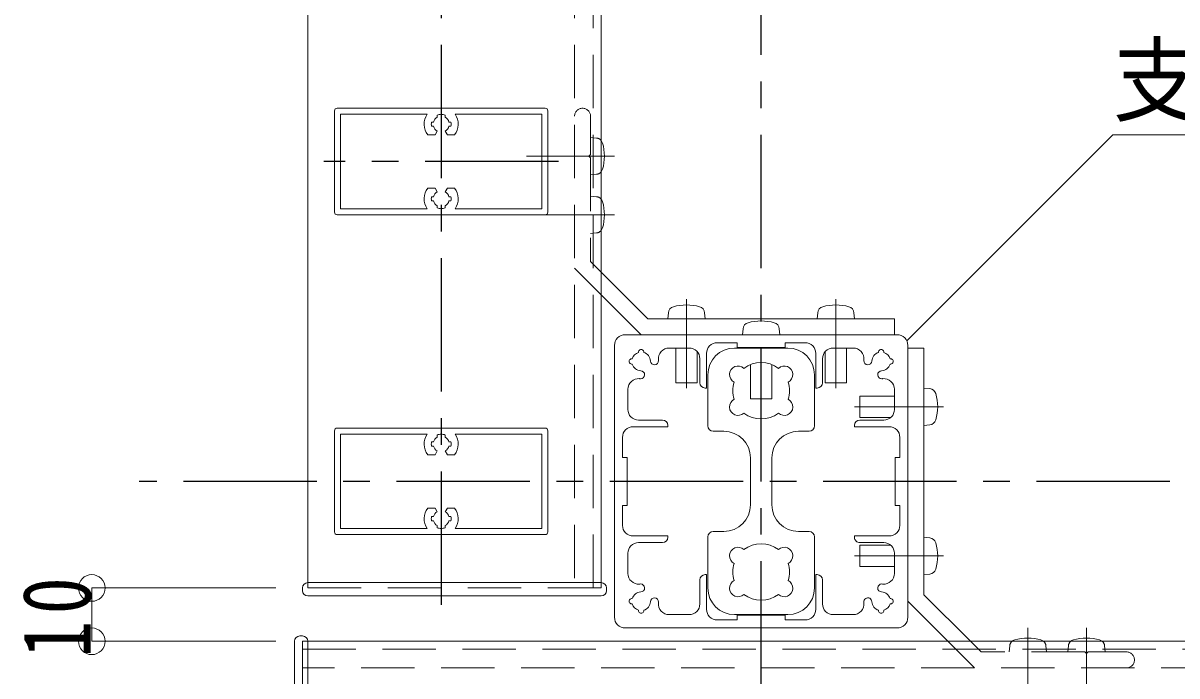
# Model space of a CAD drawing. Units: millimetres, scale not verified. Extents: x -1050 to 1050, y -742 to 742.
# Drawn here: x -290.4 to -74, y -288.3 to -165.8 of the extents above; entities that cross this region are included whole.
import ezdxf
from ezdxf.enums import TextEntityAlignment as Align

# ---------------------------------------------------------------- set-up
doc = ezdxf.new("R2010")
doc.units = ezdxf.units.MM
doc.header["$LTSCALE"] = 5
doc.linetypes.add('CHAIN1', pattern=[8, 5, -1, 1, -1])
doc.linetypes.add('DASHED2', pattern=[3, 2, -1])
doc.layers.add('0-0_通り芯', color=7, linetype='CHAIN1')
for name, color, linetype, lineweight in [('0-3_寸法', 54, 'Continuous', 20), ('0-4_手摺部材', 92, 'Continuous', 20), ('0-5_手すり子', 12, 'Continuous', 20), ('0-9_文字', 3, 'Continuous', 20), ('0-A_支柱', 6, 'Continuous', 20), ('0-B_足元', 4, 'Continuous', 20)]:
    doc.layers.add(name, color=color, linetype=linetype, lineweight=lineweight)
doc.styles.add('ＭＳ ゴシック', font='')
doc.styles.get('ＭＳ ゴシック').set_extended_font_data('MS Gothic')

# ---------------------------------------------------------------- blocks, each defined once
blk = doc.blocks.new('dimension_origin')
at = {"color": 0, "linetype": 'Continuous', "lineweight": -2}
blk.add_circle((0, 0), 1.25, dxfattribs=at)

msp = doc.modelspace()

# ---------------------------------------------------------------- linework, layer by layer
at = {"layer": '0-0_通り芯'}
for p, q in [((-211.98, -49.936), (-211.98, -276.504)), ((-151.98, -411.793), (-151.98, -49.936)), ((-189.98, -191.793), (-233.98, -191.793)), ((924.67, -251.793), (-268.625, -251.793))]:
    msp.add_line(p, q, dxfattribs=at)
at = {"layer": '0-3_寸法'}
for p, q in [((-277.5, -271.793), (-277.5, -281.793)), ((-243.001, -271.793), (-277.5, -271.793)), ((-277.5, -281.793), (-243.001, -281.793))]:
    msp.add_line(p, q, dxfattribs=at)
at = {"layer": '0-4_手摺部材'}
for p, q in [((-236.98, -270.793), (-236.98, -49.936)), ((-181.98, -49.936), (-181.98, -270.793)), ((-181.98, -212.55), (-173.237, -221.293)), ((-181.98, -216.793), (-174.48, -224.293)), ((-169.382, -220.174), (-169.48, -221.293)), ((-162.578, -220.174), (-162.48, -221.293)), ((-141.382, -220.174), (-141.48, -221.293)), ((-134.578, -220.174), (-134.48, -221.293)), ((-173.237, -221.293), (-126.98, -221.293)), ((-162.48, -221.293), (-169.48, -221.293)), ((-134.48, -221.293), (-141.48, -221.293)), ((-126.98, -221.293), (-126.98, -224.293)), ((-167.98, -226.793), (-167.98, -233.293)), ((-135.98, -226.793), (-135.98, -233.293)), ((-121.48, -226.793), (-124.48, -226.793)), ((-121.48, -273.05), (-121.48, -226.793)), ((-163.98, -233.293), (-163.98, -227.47)), ((-139.98, -233.293), (-139.98, -227.47)), ((-167.98, -233.293), (-163.98, -233.293)), ((-135.98, -233.293), (-139.98, -233.293)), ((-133.48, -235.793), (-133.48, -239.793)), ((-126.98, -235.793), (-133.48, -235.793)), ((-120.361, -234.391), (-121.48, -234.293)), ((-121.48, -234.293), (-121.48, -241.293)), ((-133.48, -239.793), (-127.657, -239.793)), ((-120.361, -241.195), (-121.48, -241.293)), ((-133.48, -263.793), (-127.657, -263.793)), ((-133.48, -267.793), (-133.48, -263.793)), ((-120.361, -262.391), (-121.48, -262.293)), ((-121.48, -262.293), (-121.48, -269.293)), ((-126.98, -267.793), (-133.48, -267.793)), ((-120.361, -269.195), (-121.48, -269.293)), ((-237.98, -271.793), (-237.98, -272.293)), ((-236.98, -270.793), (-181.98, -270.793)), ((-180.98, -271.793), (-180.98, -272.293)), ((-181.98, -273.293), (-236.98, -273.293)), ((-116.98, -281.793), (-124.48, -274.293)), ((-112.737, -281.793), (-121.48, -273.05)), ((-237.98, -280.793), (-238.48, -280.793)), ((-239.48, -336.793), (-239.48, -281.793)), ((-236.98, -281.793), (-236.98, -336.793)), ((98.02, -281.793), (-236.98, -281.793))]:
    msp.add_line(p, q, dxfattribs=at)
at = {"layer": '0-4_手摺部材', "linetype": 'DASHED2'}
for p, q in [((-186.98, -49.936), (-186.98, -271.793)), ((-183.48, -271.793), (-183.48, -49.936)), ((-183.98, -183.293), (-183.98, -190.493)), ((-183.98, -183.293), (-183.98, -190.493)), ((-182.861, -187.391), (-183.98, -187.293)), ((-184.28, -190.793), (-183.98, -190.493)), ((-184.28, -190.793), (-183.98, -190.493)), ((-184.28, -190.793), (-183.98, -191.093)), ((-184.28, -190.793), (-183.98, -191.093)), ((-183.98, -191.093), (-183.98, -210.55)), ((-183.98, -191.093), (-183.98, -208.073)), ((-182.861, -194.195), (-183.98, -194.293)), ((-182.861, -198.391), (-183.98, -198.293)), ((-182.861, -205.195), (-183.98, -205.293)), ((-186.98, -211.793), (-181.98, -216.793)), ((-183.98, -210.55), (-181.98, -212.55)), ((-236.98, -270.793), (-236.98, -271.793)), ((-236.98, -271.793), (-181.98, -271.793)), ((-181.98, -270.793), (-181.98, -271.793)), ((-237.98, -283.293), (98.02, -283.293)), ((-111.98, -286.793), (-116.98, -281.793)), ((-110.737, -283.793), (-112.737, -281.793)), ((-105.382, -282.673), (-105.48, -283.793)), ((-98.578, -282.673), (-98.48, -283.793)), ((-94.382, -282.673), (-94.48, -283.793)), ((-87.578, -282.673), (-87.48, -283.793)), ((-91.28, -283.793), (-110.737, -283.793)), ((-91.28, -283.793), (-108.26, -283.793)), ((-90.98, -284.093), (-91.28, -283.793)), ((-90.98, -284.093), (-91.28, -283.793)), ((-90.98, -284.093), (-90.68, -283.793)), ((-90.98, -284.093), (-90.68, -283.793)), ((-83.48, -283.793), (-90.68, -283.793)), ((-83.48, -283.793), (-90.68, -283.793)), ((98.02, -286.793), (-237.98, -286.793))]:
    msp.add_line(p, q, dxfattribs=at)
at = {"layer": '0-4_手摺部材', "linetype": 'CHAIN1'}
for p, q in [((-195.98, -190.793), (-179.462, -190.793)), ((-195.98, -201.793), (-179.462, -201.793)), ((-165.98, -217.593), (-165.98, -234.293)), ((-137.98, -217.593), (-137.98, -234.293)), ((-117.78, -237.793), (-134.48, -237.793)), ((-117.78, -265.793), (-134.48, -265.793)), ((-101.98, -295.793), (-101.98, -279.275)), ((-90.98, -295.793), (-90.98, -279.275))]:
    msp.add_line(p, q, dxfattribs=at)
at = {"layer": '0-4_手摺部材', "linetype": 'DASHED2'}
msp.add_lwpolyline([(-236.98, -281.793), (-237.98, -281.793), (-237.98, -336.793)], dxfattribs=at)
for centre, radius, start, end in [((-185.48, -183.293), 1.5, 0, 179.99996), ((-185.48, -183.293), 1.5, 0, 179.99996), ((-182.974, -188.686), 1.3, 40.1349, 84.99998), ((-182.974, -192.9), 1.3, 274.99996, 319.86502), ((-182.974, -199.686), 1.3, 40.1349, 84.99998), ((-182.974, -203.9), 1.3, 275.00001, 319.86508), ((-104.087, -282.787), 1.3, 130.13492, 175), ((-99.873, -282.787), 1.3, 5, 49.86508), ((-93.087, -282.787), 1.3, 130.13492, 175), ((-88.873, -282.787), 1.3, 5, 49.86508), ((-83.48, -285.293), 1.5, 270, 90), ((-83.48, -285.293), 1.5, 270, 90)]:
    msp.add_arc(centre, radius, start, end, dxfattribs=at)
at = {"layer": '0-4_手摺部材'}
for centre, radius, start, end in [((-182.974, -188.686), 1.3, 15.88085, 40.1349), ((-190.38, -190.793), 9, 344.11915, 15.88085), ((-182.974, -192.9), 1.3, 319.86502, 344.11906), ((-182.974, -199.686), 1.3, 15.88085, 40.1349), ((-190.38, -201.793), 9, 344.11915, 15.88085), ((-182.974, -203.9), 1.3, 319.86508, 344.11912), ((-168.087, -220.287), 1.3, 105.88084, 175.00004), ((-165.98, -227.693), 9, 74.11915, 105.88085), ((-163.873, -220.287), 1.3, 5.00001, 74.11912), ((-140.087, -220.287), 1.3, 105.88084, 174.99999), ((-137.98, -227.693), 9, 74.11915, 105.88085), ((-135.873, -220.287), 1.3, 4.99997, 74.11914), ((-120.474, -235.686), 1.3, 15.88085, 85), ((-127.88, -237.793), 9, 344.11915, 15.88085), ((-120.474, -239.9), 1.3, 275, 344.11915), ((-120.474, -263.686), 1.3, 15.88085, 85), ((-127.88, -265.793), 9, 344.11915, 15.88085), ((-120.474, -267.9), 1.3, 275, 344.11915), ((-236.98, -271.793), 1, 90, 180), ((-236.98, -272.293), 1, 180, 270), ((-181.98, -271.793), 1, 0, 90), ((-181.98, -272.293), 1, 270, 360), ((-238.48, -281.793), 1, 90, 180), ((-237.98, -281.793), 1, 0, 90), ((-101.98, -290.193), 9, 74.11915, 105.88085), ((-90.98, -290.193), 9, 74.11915, 105.88085), ((-104.087, -282.787), 1.3, 105.88085, 130.13492), ((-99.873, -282.787), 1.3, 49.86508, 74.11915), ((-93.087, -282.787), 1.3, 105.88085, 130.13492), ((-88.873, -282.787), 1.3, 49.86508, 74.11915)]:
    msp.add_arc(centre, radius, start, end, dxfattribs=at)
at = {"layer": '0-5_手すり子'}
for p, q in [((-231.98, -182.293), (-231.98, -191.793)), ((-211.98, -181.793), (-231.48, -181.793)), ((-230.83, -182.943), (-230.83, -191.793)), ((-214.591, -182.943), (-230.83, -182.943)), ((-212.73, -183.102), (-212.73, -183.494)), ((-211.98, -181.793), (-192.48, -181.793)), ((-211.23, -183.102), (-211.23, -183.494)), ((-209.369, -182.943), (-193.13, -182.943)), ((-193.13, -182.943), (-193.13, -191.793)), ((-191.98, -182.293), (-191.98, -191.793)), ((-213.429, -184.405), (-213.789, -184.405)), ((-213.429, -185.181), (-213.789, -185.181)), ((-210.531, -184.405), (-210.171, -184.405)), ((-210.531, -185.181), (-210.171, -185.181)), ((-213.135, -186.793), (-214.478, -186.793)), ((-213.135, -186.793), (-212.73, -186.092)), ((-210.825, -186.793), (-211.23, -186.092)), ((-210.825, -186.793), (-209.482, -186.793)), ((-231.98, -201.293), (-231.98, -191.793)), ((-230.83, -200.643), (-230.83, -191.793)), ((-193.13, -200.643), (-193.13, -191.793)), ((-191.98, -201.293), (-191.98, -191.793)), ((-213.135, -196.793), (-214.478, -196.793)), ((-213.135, -196.793), (-212.73, -197.494)), ((-210.825, -196.793), (-211.23, -197.494)), ((-210.825, -196.793), (-209.482, -196.793)), ((-213.429, -198.405), (-213.789, -198.405)), ((-210.531, -198.405), (-210.171, -198.405)), ((-214.591, -200.643), (-230.83, -200.643)), ((-213.429, -199.181), (-213.789, -199.181)), ((-212.73, -200.484), (-212.73, -200.092)), ((-211.23, -200.484), (-211.23, -200.092)), ((-210.531, -199.181), (-210.171, -199.181)), ((-209.369, -200.643), (-193.13, -200.643)), ((-211.98, -201.793), (-231.48, -201.793)), ((-211.98, -201.793), (-192.48, -201.793)), ((-231.98, -242.293), (-231.98, -251.793)), ((-211.98, -241.793), (-231.48, -241.793)), ((-211.98, -241.793), (-192.48, -241.793)), ((-191.98, -242.293), (-191.98, -251.793)), ((-230.83, -242.943), (-230.83, -251.793)), ((-214.591, -242.943), (-230.83, -242.943)), ((-213.429, -244.405), (-213.789, -244.405)), ((-212.73, -243.102), (-212.73, -243.494)), ((-211.23, -243.102), (-211.23, -243.494)), ((-210.531, -244.405), (-210.171, -244.405)), ((-209.369, -242.943), (-193.13, -242.943)), ((-193.13, -242.943), (-193.13, -251.793)), ((-213.429, -245.181), (-213.789, -245.181)), ((-213.135, -246.793), (-212.73, -246.092)), ((-210.825, -246.793), (-211.23, -246.092)), ((-210.531, -245.181), (-210.171, -245.181)), ((-213.135, -246.793), (-214.478, -246.793)), ((-210.825, -246.793), (-209.482, -246.793)), ((-231.98, -261.293), (-231.98, -251.793)), ((-230.83, -260.643), (-230.83, -251.793)), ((-193.13, -260.643), (-193.13, -251.793)), ((-191.98, -261.293), (-191.98, -251.793)), ((-213.135, -256.793), (-214.478, -256.793)), ((-213.135, -256.793), (-212.73, -257.494)), ((-210.825, -256.793), (-211.23, -257.494)), ((-210.825, -256.793), (-209.482, -256.793)), ((-213.429, -258.405), (-213.789, -258.405)), ((-213.429, -259.181), (-213.789, -259.181)), ((-210.531, -258.405), (-210.171, -258.405)), ((-210.531, -259.181), (-210.171, -259.181)), ((-211.98, -261.793), (-231.48, -261.793)), ((-214.591, -260.643), (-230.83, -260.643)), ((-212.73, -260.484), (-212.73, -260.092)), ((-211.98, -261.793), (-192.48, -261.793)), ((-211.23, -260.484), (-211.23, -260.092)), ((-209.369, -260.643), (-193.13, -260.643))]:
    msp.add_line(p, q, dxfattribs=at)
for centre, radius, start, end in [((-231.48, -182.293), 0.5, 90, 180), ((-211.98, -184.793), 3.2, 144.68123, 218.68219), ((-211.98, -184.793), 1.5, 120.00002, 165.00007), ((-211.98, -184.793), 1.85, 90, 113.91655), ((-211.98, -184.793), 1.85, 66.08345, 90), ((-211.98, -184.793), 1.5, 14.99993, 59.99998), ((-211.98, -184.793), 3.2, 321.31781, 35.31877), ((-192.48, -182.293), 0.5, 0, 90), ((-211.98, -184.793), 1.85, 167.8863, 192.11381), ((-211.98, -184.793), 1.5, 195.00008, 240.00002), ((-211.98, -184.793), 1.5, 299.99998, 344.99992), ((-211.98, -184.793), 1.85, 347.88619, 12.1137), ((-211.98, -198.793), 3.2, 141.31781, 215.31877), ((-211.98, -198.793), 3.2, 324.68123, 38.68219), ((-211.98, -198.793), 1.85, 167.88619, 192.1137), ((-211.98, -198.793), 1.5, 119.99998, 164.99992), ((-211.98, -198.793), 1.5, 15.00008, 60.00002), ((-211.98, -198.793), 1.85, 347.8863, 12.11381), ((-211.98, -198.793), 1.5, 194.99993, 239.99998), ((-211.98, -198.793), 1.85, 246.08345, 270), ((-211.98, -198.793), 1.85, 270, 293.91655), ((-211.98, -198.793), 1.5, 300.00002, 345.00007), ((-231.48, -201.293), 0.5, 180, 270), ((-192.48, -201.293), 0.5, 270, 360), ((-231.48, -242.293), 0.5, 90, 180), ((-192.48, -242.293), 0.5, 0, 90), ((-211.98, -244.793), 3.2, 144.68123, 218.68219), ((-211.98, -244.793), 1.85, 167.8863, 192.11381), ((-211.98, -244.793), 1.5, 120.00002, 165.00007), ((-211.98, -244.793), 1.85, 90, 113.91655), ((-211.98, -244.793), 1.85, 66.08345, 90), ((-211.98, -244.793), 1.5, 14.99993, 59.99998), ((-211.98, -244.793), 1.85, 347.88619, 12.1137), ((-211.98, -244.793), 3.2, 321.31781, 35.31877), ((-211.98, -244.793), 1.5, 195.00008, 240.00002), ((-211.98, -244.793), 1.5, 299.99998, 344.99992), ((-211.98, -258.793), 3.2, 141.31781, 215.31877), ((-211.98, -258.793), 3.2, 324.68123, 38.68219), ((-211.98, -258.793), 1.85, 167.88619, 192.1137), ((-211.98, -258.793), 1.5, 119.99998, 164.99992), ((-211.98, -258.793), 1.5, 194.99993, 239.99998), ((-211.98, -258.793), 1.5, 15.00008, 60.00002), ((-211.98, -258.793), 1.5, 300.00002, 345.00007), ((-211.98, -258.793), 1.85, 347.8863, 12.11381), ((-231.48, -261.293), 0.5, 180, 270), ((-211.98, -258.793), 1.85, 246.08345, 270), ((-211.98, -258.793), 1.85, 270, 293.91655), ((-192.48, -261.293), 0.5, 270, 360)]:
    msp.add_arc(centre, radius, start, end, dxfattribs=at)
at = {"layer": '0-9_文字'}
msp.add_lwpolyline([(-124.674, -225.433), (-86.034, -186.793), (12.716, -186.793)], dxfattribs=at)
at = {"layer": '0-A_支柱'}
for p, q in [((-177.48, -224.293), (-126.48, -224.293)), ((-155.382, -223.174), (-155.48, -224.293)), ((-148.578, -223.174), (-148.48, -224.293)), ((-179.48, -277.293), (-179.48, -226.293)), ((-165.48, -226.793), (-169.254, -226.793)), ((-156.48, -225.793), (-160.23, -225.793)), ((-138.48, -226.793), (-134.706, -226.793)), ((-124.48, -277.293), (-124.48, -226.293)), ((-163.48, -228.793), (-163.48, -233.293)), ((-162.23, -227.793), (-162.23, -234.293)), ((-141.73, -227.793), (-141.73, -234.293)), ((-140.48, -228.793), (-140.48, -233.293)), ((-176.98, -234.519), (-176.98, -238.294)), ((-162.23, -234.293), (-162.48, -234.293)), ((-141.73, -234.293), (-141.48, -234.293)), ((-126.98, -238.293), (-126.98, -234.519)), ((-175.98, -241.543), (-169.48, -241.543)), ((-174.98, -240.293), (-170.48, -240.293)), ((-169.48, -241.543), (-169.48, -241.293)), ((-134.48, -241.543), (-134.48, -241.293)), ((-127.98, -241.543), (-134.48, -241.543)), ((-128.98, -240.293), (-133.48, -240.293)), ((-177.98, -247.293), (-177.98, -243.543)), ((-177.08, -247.293), (-177.98, -247.293)), ((-177.08, -247.293), (-177.08, -256.293)), ((-126.88, -247.293), (-126.88, -256.293)), ((-175.98, -262.043), (-169.48, -262.043)), ((-174.98, -263.293), (-170.48, -263.293)), ((-169.48, -262.043), (-169.48, -262.293)), ((-134.48, -262.043), (-134.48, -262.293)), ((-127.98, -262.043), (-134.48, -262.043)), ((-128.98, -263.293), (-133.48, -263.293)), ((-176.98, -265.293), (-176.98, -269.067)), ((-126.98, -265.293), (-126.98, -269.067)), ((-163.48, -274.793), (-163.48, -270.293)), ((-162.23, -269.293), (-162.48, -269.293)), ((-162.23, -275.793), (-162.23, -269.293)), ((-141.73, -269.293), (-141.48, -269.293)), ((-141.73, -275.793), (-141.73, -269.293)), ((-140.48, -274.793), (-140.48, -270.293)), ((-165.48, -276.793), (-169.254, -276.793)), ((-156.48, -276.893), (-147.48, -276.893)), ((-138.48, -276.793), (-134.706, -276.793)), ((-177.48, -279.293), (-126.48, -279.293))]:
    msp.add_line(p, q, dxfattribs=at)
for points in [[(-156.48, -226.693), (-156.48, -225.793), (-160.23, -225.793)], [(-156.48, -226.693), (-147.48, -226.693), (-147.48, -225.793), (-143.73, -225.793)], [(-153.98, -229.885), (-153.98, -236.293), (-149.98, -236.293), (-149.98, -229.885)], [(-126.88, -247.293), (-125.98, -247.293), (-125.98, -243.543)], [(-177.08, -256.293), (-177.98, -256.293), (-177.98, -260.043)], [(-126.88, -256.293), (-125.98, -256.293), (-125.98, -260.043)], [(-156.48, -276.893), (-156.48, -277.793), (-160.23, -277.793)], [(-147.48, -276.893), (-147.48, -277.793), (-143.73, -277.793)]]:
    msp.add_lwpolyline(points, dxfattribs=at)
for centre, radius, start, end in [((-154.087, -223.287), 1.3, 105.88085, 175), ((-151.98, -230.693), 9, 74.11915, 105.88085), ((-149.873, -223.287), 1.3, 5, 74.11915), ((-177.48, -226.293), 2, 89.99998, 180.00004), ((-126.48, -226.293), 2, 359.99996, 90.00002), ((-174.48, -227.543), 0.5, 351.78679, 188.21321), ((-169.254, -228.793), 2, 90, 185.46502), ((-165.48, -228.793), 2, 0, 90), ((-160.23, -227.793), 2, 90, 180), ((-143.73, -227.793), 2, 0, 90), ((-138.48, -228.793), 2, 90, 180), ((-134.706, -228.793), 2, 354.53498, 90), ((-129.48, -227.543), 0.5, 351.78679, 188.21321), ((-176.23, -229.293), 0.5, 81.78679, 278.21326), ((-174.48, -229.293), 1.75, 106.42641, 163.57359), ((-174.48, -229.293), 1.75, 2.4576, 73.57358), ((-171.982, -229.186), 0.75, 182.4576, 2.4576), ((-174.48, -229.293), 3.25, 2.4576, 5.46502), ((-131.978, -229.186), 0.75, 177.5424, 357.5424), ((-129.48, -229.293), 3.25, 174.53498, 177.5424), ((-129.48, -229.293), 1.75, 106.42642, 177.5424), ((-129.48, -229.293), 1.75, 16.42641, 73.57359), ((-127.73, -229.293), 0.5, 261.78674, 98.21321), ((-174.48, -229.293), 1.75, 196.42643, 267.54239), ((-174.587, -231.791), 0.75, 267.54246, 87.5424), ((-129.373, -231.791), 0.75, 92.4576, 272.45754), ((-129.48, -229.293), 1.75, 272.45761, 343.57357), ((-174.98, -234.519), 2, 84.53499, 180.00002), ((-174.48, -229.293), 3.25, 264.53498, 267.54241), ((-174.48, -229.293), 3.25, 264.53498, 267.54241), ((-162.48, -233.293), 1, 180, 270), ((-141.48, -233.293), 1, 270, 360), ((-129.48, -229.293), 3.25, 272.45759, 275.46502), ((-128.98, -234.519), 2, 359.99998, 95.46501), ((-174.98, -238.293), 2, 180, 269.99998), ((-128.98, -238.293), 2, 270.00002, 0), ((-175.98, -243.543), 2, 89.99998, 180.00002), ((-170.48, -241.293), 1, 359.99998, 89.99998), ((-133.48, -241.293), 1, 90.00002, 180.00002), ((-127.98, -243.543), 2, 359.99998, 90.00002), ((-175.98, -260.043), 2, 179.99998, 270.00002), ((-127.98, -260.043), 2, 269.99998, 0.00002), ((-174.98, -265.293), 2, 90.00002, 180), ((-170.48, -262.293), 1, 270.00002, 0.00002), ((-133.48, -262.293), 1, 179.99998, 269.99998), ((-128.98, -265.293), 2, 360, 89.99998), ((-174.98, -269.067), 2, 179.99998, 275.46501), ((-162.48, -270.293), 1, 90, 180), ((-141.48, -270.293), 1, 0, 90), ((-128.98, -269.067), 2, 264.53499, 0.00002), ((-174.48, -274.293), 1.75, 92.45761, 163.57357), ((-174.48, -274.293), 3.25, 92.45759, 95.46502), ((-174.587, -271.795), 0.75, 272.4576, 92.45754), ((-129.373, -271.795), 0.75, 87.54246, 267.5424), ((-129.48, -274.293), 1.75, 16.42643, 87.54239), ((-129.48, -274.293), 3.25, 84.53498, 87.54241), ((-176.23, -274.293), 0.5, 81.78674, 278.21321), ((-174.48, -274.293), 1.75, 286.42642, 357.5424), ((-171.982, -274.4), 0.75, 357.5424, 177.5424), ((-169.254, -274.793), 2, 174.53498, 270), ((-174.48, -274.293), 3.25, 354.53498, 357.5424), ((-174.48, -274.293), 3.25, 354.53498, 357.5424), ((-134.706, -274.793), 2, 270, 5.46502), ((-131.978, -274.4), 0.75, 2.4576, 182.4576), ((-129.48, -274.293), 3.25, 182.4576, 185.46502), ((-129.48, -274.293), 1.75, 182.4576, 253.57358), ((-127.73, -274.293), 0.5, 261.78679, 98.21326), ((-174.48, -274.293), 1.75, 196.42641, 253.57359), ((-174.48, -276.043), 0.5, 171.78679, 8.21321), ((-165.48, -274.793), 2, 270, 360), ((-160.23, -275.793), 2, 180, 270), ((-143.73, -275.793), 2, 270, 360), ((-138.48, -274.793), 2, 180, 270), ((-129.48, -276.043), 0.5, 171.78679, 8.21321), ((-129.48, -274.293), 1.75, 286.42641, 343.57359), ((-177.48, -277.293), 2, 179.99996, 270.00002), ((-126.48, -277.293), 2, 269.99998, 0.00004)]:
    msp.add_arc(centre, radius, start, end, dxfattribs=at)
at = {"layer": '0-B_足元'}
for p, q in [((-156.98, -226.793), (-146.98, -226.793)), ((-161.98, -241.393), (-161.98, -231.793)), ((-141.98, -241.393), (-141.98, -231.793)), ((-158.98, -242.393), (-160.98, -242.393)), ((-144.98, -242.393), (-142.98, -242.393)), ((-153.98, -247.393), (-153.98, -256.193)), ((-149.98, -247.393), (-149.98, -256.193)), ((-158.98, -261.193), (-160.98, -261.193)), ((-144.98, -261.193), (-142.98, -261.193)), ((-161.98, -262.193), (-161.98, -271.793)), ((-141.98, -262.193), (-141.98, -271.793)), ((-156.98, -276.793), (-146.98, -276.793))]:
    msp.add_line(p, q, dxfattribs=at)
for centre, radius, start, end in [((-156.98, -231.793), 5, 90, 180), ((-146.98, -231.793), 5, 0, 90), ((-156.321, -231.753), 1.6, 46.3184, 243.6816), ((-151.98, -234.793), 5.3, 52.3632, 127.6368), ((-147.638, -231.753), 1.6, 296.3184, 133.6816), ((-151.98, -234.793), 5.3, 162.3632, 197.6368), ((-151.98, -234.793), 5.3, 342.3632, 17.6368), ((-156.321, -237.833), 1.6, 116.3184, 313.6816), ((-147.638, -237.833), 1.6, 226.3184, 63.6816), ((-151.98, -234.793), 5.3, 232.36321, 307.63679), ((-160.98, -241.393), 1, 180, 270), ((-142.98, -241.393), 1, 270, 360), ((-158.98, -247.393), 5, 0, 90), ((-144.98, -247.393), 5, 90, 180), ((-158.98, -256.193), 5, 270, 360), ((-144.98, -256.193), 5, 180, 270), ((-160.98, -262.193), 1, 90, 180), ((-142.98, -262.193), 1, 0, 90), ((-151.98, -268.793), 5.3, 52.36321, 127.63679), ((-156.321, -265.753), 1.6, 46.3184, 243.6816), ((-147.638, -265.753), 1.6, 296.3184, 133.6816), ((-151.98, -268.793), 5.3, 162.3632, 197.6368), ((-151.98, -268.793), 5.3, 342.3632, 17.6368), ((-156.321, -271.833), 1.6, 116.3184, 313.6816), ((-147.638, -271.833), 1.6, 226.3184, 63.6816), ((-156.98, -271.793), 5, 180, 270), ((-146.98, -271.793), 5, 270, 360), ((-151.98, -268.793), 5.3, 232.3632, 307.6368)]:
    msp.add_arc(centre, radius, start, end, dxfattribs=at)

# ---------------------------------------------------------------- block references
at = {"layer": '0-3_寸法', "xscale": 2, "yscale": 2}
for p, rotation in [((-277.5, -271.793), 90), ((-277.5, -281.793), 270)]:
    msp.add_blockref('dimension_origin', p, dxfattribs=dict(at, rotation=rotation))

# ---------------------------------------------------------------- texts
at = {"layer": '0-3_寸法', "insert": (-277.5, -284.918), "char_height": 12.83, "attachment_point": 7, "rotation": 90, "style": 'ＭＳ ゴシック'}
msp.add_mtext('\\T1.17;\\W0.8;10', dxfattribs=at)
at = {"layer": '0-9_文字', "style": 'ＭＳ ゴシック', "width": 0.95}
msp.add_text('支柱\u300055×55', height=12.83, dxfattribs=at).set_placement((-86.034, -186.793), align=Align.BOTTOM_LEFT)

doc.saveas('drawing.dxf')
